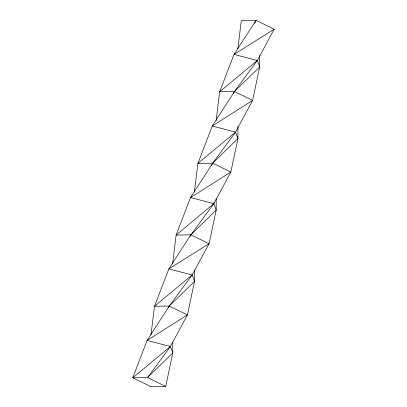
<?xml version="1.0" encoding="UTF-8"?>
<svg xmlns="http://www.w3.org/2000/svg" width="407" height="407" viewBox="0 0 407 407"><rect width="100%" height="100%" fill="white"/><g stroke="black" fill="none" stroke-linecap="round" stroke-linejoin="round"><path stroke-width="0.61" d="M213.904 202.401L213.812 203.658L216.203 210.083L209.056 243.707L192.14 274.984L169.281 306.039L147.115 340.415L132.774 377.798L150.936 386.65L165.715 386.416L172.802 352.935L172.761 342.221M172.685 263.375L176.109 235.088L190.517 197.563L212.688 163.187L235.546 132.133L252.62 100.387L259.702 66.911L259.625 55.479M237.856 48.871L241.285 20.584L256.064 20.35L274.226 29.202L257.31 60.48L234.457 91.534L212.251 126.038L197.904 163.421L194.368 192.129M150.966 334.986L154.502 306.273L168.844 268.895L190.893 234.854L213.812 203.658L230.85 172.039L237.937 138.558L237.902 126.546M216.112 120.569L219.673 91.768L234.015 54.39L256.064 20.35L254.68 23.199M233.628 93.239L234.457 91.534L259.702 66.911L257.31 60.48L234.015 54.39L274.226 29.202M211.589 165.451L212.688 163.187L237.937 138.558L235.546 132.133L212.251 126.038L252.62 100.387L234.457 91.534L219.673 91.768L257.31 60.48M168.462 307.738L169.281 306.039L194.531 281.415L194.454 269.983M190.064 236.564L190.893 234.854L216.203 210.083L216.163 198.738M165.715 386.416L147.553 377.564L172.802 352.935L170.411 346.51L132.774 377.798L147.553 377.564L170.411 346.51L187.449 314.891L194.531 281.415L192.14 274.984L168.844 268.895L209.056 243.707L190.893 234.854L176.109 235.088L213.812 203.658L190.517 197.563L230.85 172.039L212.688 163.187L197.904 163.421L235.546 132.133M192.14 274.984L154.502 306.273L169.281 306.039L187.449 314.891L147.115 340.415L170.411 346.51"/></g></svg>
